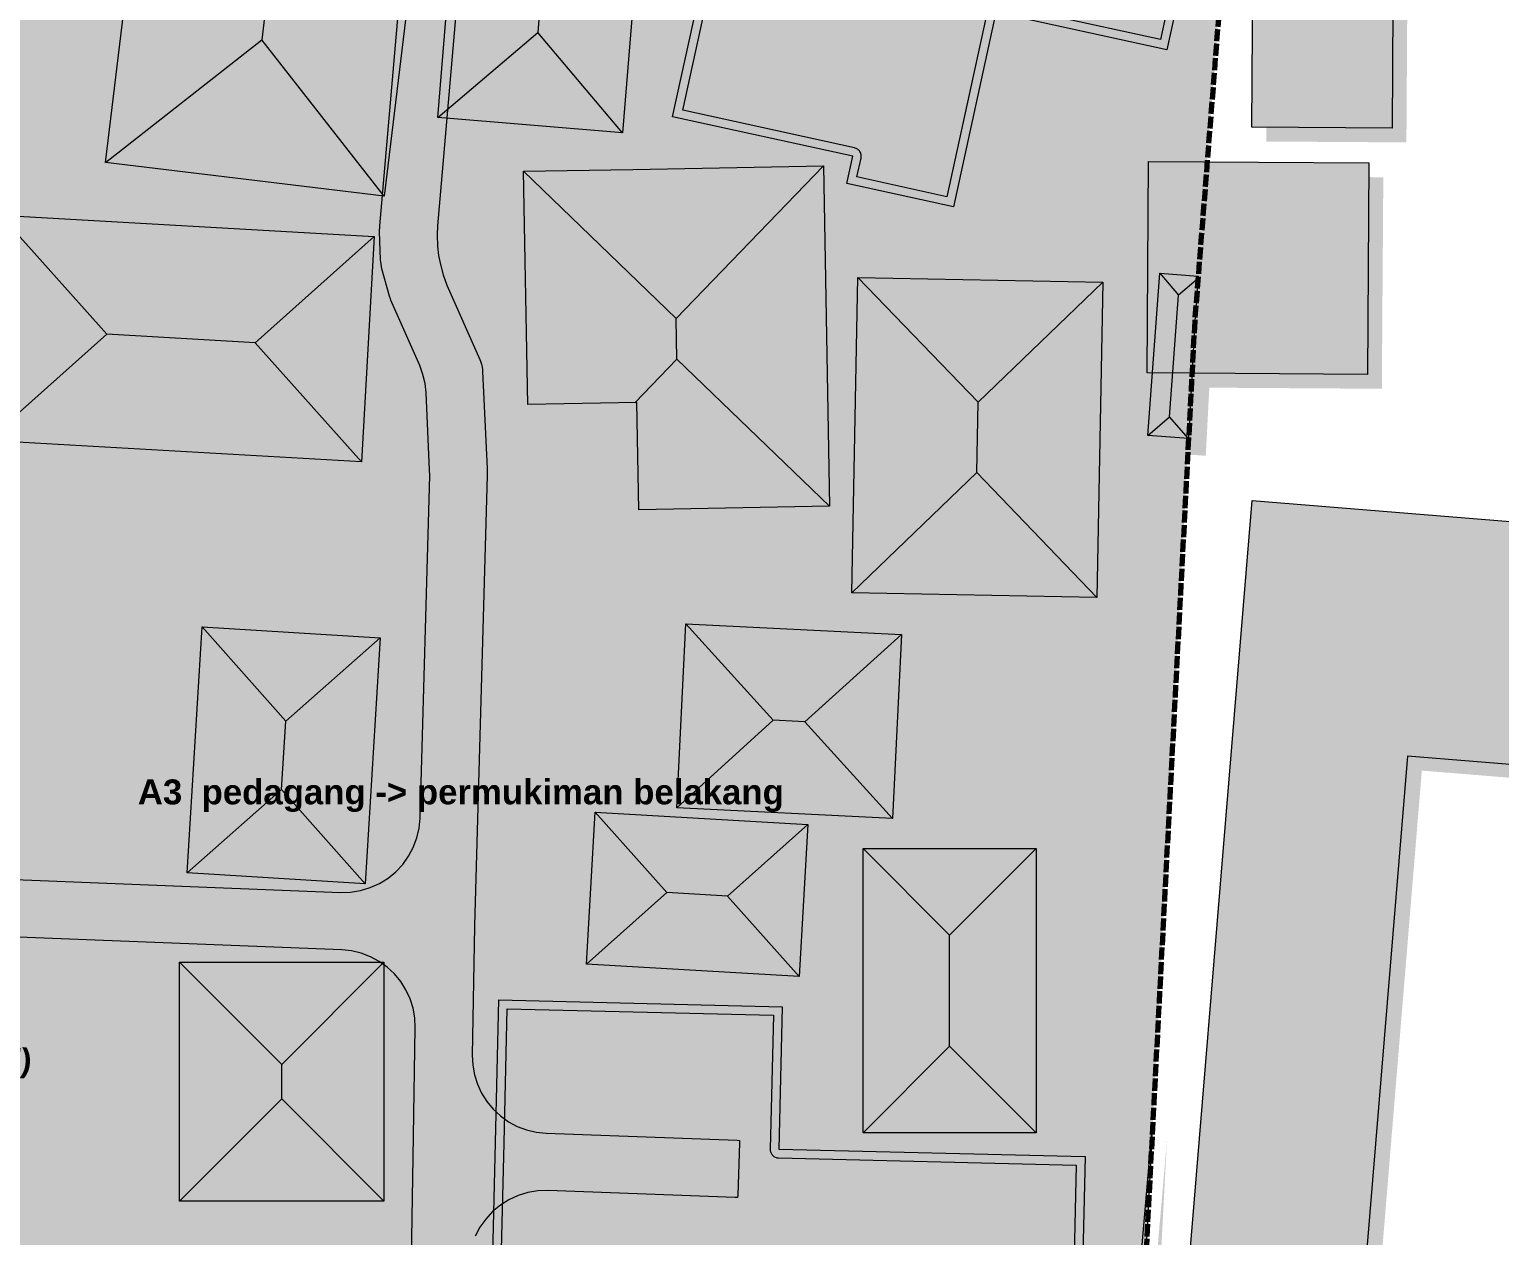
# Model space of a CAD drawing. Header units: metres. Extents: x 305909 to 307171, y 9156037 to 9156671.
# Drawn here: x 306979.3 to 307056.2, y 9156339 to 9156402 of the extents above; entities that cross this region are included whole.
import ezdxf

# ---------------------------------------------------------------- set-up
doc = ezdxf.new("R2010")
doc.units = ezdxf.units.M
doc.linetypes.add('DASHED2', pattern=[0.762, 0.635, -0.127])
for name, color, linetype, lineweight, true_color in [('A-ALUR_PEDAGANG', 7, 'DASHED2', 50, 0xcd6914), ('A-LABEL', 7, 'Continuous', 0, 0x000000), ('B-BANGUNAN_CAMPURAN', 7, 'Continuous', 13, 0xe2a0be), ('B-BANGUNAN_PERMUKIMAN', 7, 'Continuous', 13, 0xf0cd8c), ('B-BAYANGAN', 7, 'Continuous', 0, 0x76786c), ('B-DELINEASI', 7, 'DASHED2', 70, 0xc800c8), ('J-PERKERASAN_JALAN', 7, 'Continuous', 9, 0x989896), ('K-BANGUNAN_LUAR_TAPAK', 7, 'Continuous', 9, 0xdedede), ('Z-C', 7, 'Continuous', 0, 0xf6e2ee), ('Z-R', 7, 'Continuous', 0, 0xfaf4e6)]:
    doc.layers.add(name, color=color, linetype=linetype, lineweight=lineweight, true_color=true_color)
doc.styles.add('ARIALB', font='arialbd.ttf')

msp = doc.modelspace()

# ---------------------------------------------------------------- hatches: boundary and pattern name
at = {"layer": 'A-ALUR_PEDAGANG', "true_color": 0xcd6914}
h = msp.add_hatch(color=32, dxfattribs=at)
h.dxf.hatch_style = 1
h.paths.add_polyline_path([(307001.1, 9156355.2), (306997.444, 9156353.711), (306997.561, 9156356.949)])
h = msp.add_hatch(color=32, dxfattribs=at)
h.dxf.hatch_style = 1
h.paths.add_polyline_path([(306986.765, 9156356.317), (306986.722, 9156355.117), (306980.726, 9156355.333), (306980.769, 9156356.533), (306986.765, 9156356.317)])
h = msp.add_hatch(color=32, dxfattribs=at)
h.dxf.hatch_style = 1
h.paths.add_polyline_path([(306995.759, 9156355.993), (306995.716, 9156354.794), (306989.72, 9156355.009), (306989.763, 9156356.209), (306995.759, 9156355.993)])
h = msp.add_hatch(color=32, dxfattribs=at)
h.dxf.hatch_style = 1
h.paths.add_polyline_path([(307001.122, 9156355.8), (307001.078, 9156354.6), (306998.714, 9156354.686), (306998.757, 9156355.885), (307001.122, 9156355.8)])
at = {"layer": 'B-BANGUNAN_CAMPURAN', "true_color": 0xb87494}
h = msp.add_hatch(color=233, dxfattribs=at)
h.dxf.hatch_style = 1
h.paths.add_polyline_path([(307040.926, 9156410.809), (307038.772, 9156400.961), (307029.838, 9156402.916), (307027.615, 9156392.756), (307022.038, 9156393.976), (307022.35, 9156395.401), (307012.943, 9156397.458), (307015.351, 9156408.466), (307019.578, 9156407.541), (307022.142, 9156419.259), (307017.871, 9156420.193), (307023.539, 9156446.104), (307033.557, 9156443.913), (307033.042, 9156441.555), (307043.618, 9156439.241), (307037.56, 9156411.545), (307040.926, 9156410.809)])
at = {"layer": 'B-BANGUNAN_CAMPURAN', "true_color": 0xcf82a6}
h = msp.add_hatch(color=223, dxfattribs=at)
h.dxf.hatch_style = 1
h.paths.add_polyline_path([(306992.094, 9156406.636), (306991.472, 9156401.483), (306983.313, 9156395.083), (306985.694, 9156414.794), (306992.094, 9156406.636)])
at = {"layer": 'B-BANGUNAN_CAMPURAN', "true_color": 0xa06581}
h = msp.add_hatch(color=225, dxfattribs=at)
h.dxf.hatch_style = 1
h.paths.add_polyline_path([(306997.872, 9156393.324), (306997.871, 9156393.324), (306991.472, 9156401.483), (306992.094, 9156406.636), (307000.253, 9156413.036), (306997.872, 9156393.324)])
at = {"layer": 'B-BANGUNAN_CAMPURAN', "true_color": 0xce82a6}
h = msp.add_hatch(color=223, dxfattribs=at)
h.dxf.hatch_style = 1
h.paths.add_polyline_path([(307001.702, 9156410.032), (307006.133, 9156404.806), (307005.891, 9156401.86), (307000.666, 9156397.428), (307000.666, 9156397.428), (307001.702, 9156410.032)])
at = {"layer": 'B-BANGUNAN_CAMPURAN', "true_color": 0xa16581}
h = msp.add_hatch(color=225, dxfattribs=at)
h.dxf.hatch_style = 1
h.paths.add_polyline_path([(307005.891, 9156401.86), (307006.133, 9156404.806), (307011.359, 9156409.238), (307010.323, 9156396.634), (307005.891, 9156401.86)])
at = {"layer": 'B-BANGUNAN_CAMPURAN', "true_color": 0xa56885}
h = msp.add_hatch(color=225, dxfattribs=at)
h.dxf.hatch_style = 1
h.paths.add_polyline_path([(306991.472, 9156401.483), (306997.871, 9156393.324), (306983.313, 9156395.083), (306983.313, 9156395.083), (306991.472, 9156401.483)])
at = {"layer": 'B-BANGUNAN_CAMPURAN', "true_color": 0xa46784}
h = msp.add_hatch(color=225, dxfattribs=at)
h.dxf.hatch_style = 1
h.paths.add_polyline_path([(307005.891, 9156401.86), (307010.323, 9156396.634), (307010.323, 9156396.634), (307000.666, 9156397.428), (307005.891, 9156401.86)])
at = {"layer": 'B-BANGUNAN_CAMPURAN', "true_color": 0xd083a7}
h = msp.add_hatch(color=223, dxfattribs=at)
h.dxf.hatch_style = 1
h.paths.add_polyline_path([(307038.395, 9156389.287), (307039.382, 9156388.143), (307038.912, 9156381.8), (307037.768, 9156380.813), (307038.395, 9156389.287)])
at = {"layer": 'B-BANGUNAN_CAMPURAN', "true_color": 0xca7fa3}
h = msp.add_hatch(color=233, dxfattribs=at)
h.dxf.hatch_style = 1
h.paths.add_polyline_path([(307039.382, 9156388.143), (307038.395, 9156389.287), (307040.404, 9156389.139), (307040.394, 9156389.015), (307039.382, 9156388.143)])
at = {"layer": 'B-BANGUNAN_CAMPURAN', "true_color": 0xa36683}
h = msp.add_hatch(color=225, dxfattribs=at)
h.dxf.hatch_style = 1
h.paths.add_polyline_path([(307038.912, 9156381.8), (307039.382, 9156388.143), (307040.394, 9156389.015), (307040.22, 9156386.794), (307039.899, 9156380.655), (307038.912, 9156381.8)])
at = {"layer": 'B-BANGUNAN_CAMPURAN', "true_color": 0xa46784}
h = msp.add_hatch(color=225, dxfattribs=at)
h.dxf.hatch_style = 1
h.paths.add_polyline_path([(307038.912, 9156381.8), (307039.899, 9156380.655), (307037.768, 9156380.813), (307038.912, 9156381.8)])
at = {"layer": 'B-BANGUNAN_PERMUKIMAN', "true_color": 0xee9467}
h = msp.add_hatch(color=21, dxfattribs=at)
h.dxf.hatch_style = 1
h.paths.add_polyline_path([(307013.132, 9156386.922), (307005.157, 9156394.617), (307010.863, 9156394.719), (307020.826, 9156394.897), (307013.132, 9156386.922)])
at = {"layer": 'B-BANGUNAN_PERMUKIMAN', "true_color": 0xe79064}
h = msp.add_hatch(color=33, dxfattribs=at)
h.dxf.hatch_style = 1
h.paths.add_polyline_path([(307013.132, 9156386.922), (307013.169, 9156384.812), (307010.969, 9156382.531), (307005.375, 9156382.431), (307005.157, 9156394.617), (307005.157, 9156394.617), (307013.132, 9156386.922)])
at = {"layer": 'B-BANGUNAN_PERMUKIMAN', "true_color": 0xb87250}
h = msp.add_hatch(color=35, dxfattribs=at)
h.dxf.hatch_style = 1
h.paths.add_polyline_path([(307021.144, 9156377.117), (307013.169, 9156384.812), (307013.132, 9156386.922), (307020.826, 9156394.897), (307020.827, 9156394.897), (307021.144, 9156377.117)])
at = {"layer": 'B-BANGUNAN_PERMUKIMAN', "true_color": 0xed9366}
h = msp.add_hatch(color=21, dxfattribs=at)
h.dxf.hatch_style = 1
h.paths.add_polyline_path([(306983.373, 9156386.104), (306977.157, 9156380.557), (306977.156, 9156380.557), (306977.826, 9156392.321), (306983.373, 9156386.104)])
at = {"layer": 'B-BANGUNAN_PERMUKIMAN', "true_color": 0xea9265}
h = msp.add_hatch(color=33, dxfattribs=at)
h.dxf.hatch_style = 1
h.paths.add_polyline_path([(306997.352, 9156391.21), (306997.352, 9156391.21), (306991.135, 9156385.663), (306983.373, 9156386.104), (306977.826, 9156392.321), (306997.352, 9156391.21)])
at = {"layer": 'B-BANGUNAN_PERMUKIMAN', "true_color": 0xba7451}
h = msp.add_hatch(color=23, dxfattribs=at)
h.dxf.hatch_style = 1
h.paths.add_polyline_path([(306991.135, 9156385.663), (306997.352, 9156391.21), (306996.683, 9156379.446), (306991.135, 9156385.663)])
at = {"layer": 'B-BANGUNAN_PERMUKIMAN', "true_color": 0xec9366}
h = msp.add_hatch(color=33, dxfattribs=at)
h.dxf.hatch_style = 1
h.paths.add_polyline_path([(307022.626, 9156389.076), (307028.905, 9156382.553), (307028.835, 9156378.877), (307022.312, 9156372.598), (307022.626, 9156389.076)])
at = {"layer": 'B-BANGUNAN_PERMUKIMAN', "true_color": 0xeb9266}
h = msp.add_hatch(color=33, dxfattribs=at)
h.dxf.hatch_style = 1
h.paths.add_polyline_path([(307035.428, 9156388.832), (307028.905, 9156382.553), (307022.626, 9156389.076), (307035.428, 9156388.832)])
at = {"layer": 'B-BANGUNAN_PERMUKIMAN', "true_color": 0xbb7451}
h = msp.add_hatch(color=23, dxfattribs=at)
h.dxf.hatch_style = 1
h.paths.add_polyline_path([(307035.114, 9156372.354), (307035.114, 9156372.354), (307028.835, 9156378.877), (307028.905, 9156382.553), (307035.428, 9156388.832), (307035.114, 9156372.354)])
at = {"layer": 'B-BANGUNAN_PERMUKIMAN', "true_color": 0xbd7552}
h = msp.add_hatch(color=23, dxfattribs=at)
h.dxf.hatch_style = 1
h.paths.add_polyline_path([(306983.373, 9156386.104), (306991.135, 9156385.663), (306996.683, 9156379.446), (306977.157, 9156380.557), (306983.373, 9156386.104)])
at = {"layer": 'B-BANGUNAN_PERMUKIMAN', "true_color": 0xbd7652}
h = msp.add_hatch(color=23, dxfattribs=at)
h.dxf.hatch_style = 1
h.paths.add_polyline_path([(307013.169, 9156384.812), (307021.144, 9156377.117), (307011.18, 9156376.939), (307011.08, 9156382.533), (307010.969, 9156382.531), (307013.169, 9156384.812)])
at = {"layer": 'B-BANGUNAN_PERMUKIMAN', "true_color": 0xbc7551}
h = msp.add_hatch(color=23, dxfattribs=at)
h.dxf.hatch_style = 1
h.paths.add_polyline_path([(307028.835, 9156378.877), (307035.114, 9156372.354), (307022.312, 9156372.598), (307028.835, 9156378.877)])
at = {"layer": 'B-BANGUNAN_PERMUKIMAN', "true_color": 0xed9367}
h = msp.add_hatch(color=21, dxfattribs=at)
h.dxf.hatch_style = 1
h.paths.add_polyline_path([(306992.732, 9156365.891), (306992.512, 9156362.334), (306987.575, 9156357.97), (306987.575, 9156357.97), (306988.368, 9156370.829), (306992.732, 9156365.891)])
at = {"layer": 'B-BANGUNAN_PERMUKIMAN', "true_color": 0xea9165}
h = msp.add_hatch(color=33, dxfattribs=at)
h.dxf.hatch_style = 1
h.paths.add_polyline_path([(306992.732, 9156365.891), (306988.368, 9156370.829), (306997.669, 9156370.255), (306992.732, 9156365.891)])
at = {"layer": 'B-BANGUNAN_PERMUKIMAN', "true_color": 0xed9366}
h = msp.add_hatch(color=21, dxfattribs=at)
h.dxf.hatch_style = 1
h.paths.add_polyline_path([(307013.63, 9156370.978), (307013.63, 9156370.978), (307018.197, 9156365.939), (307013.158, 9156361.373), (307013.63, 9156370.978)])
at = {"layer": 'B-BANGUNAN_PERMUKIMAN', "true_color": 0xea9265}
h = msp.add_hatch(color=33, dxfattribs=at)
h.dxf.hatch_style = 1
h.paths.add_polyline_path([(307019.858, 9156365.858), (307018.197, 9156365.939), (307013.63, 9156370.978), (307024.897, 9156370.424), (307019.858, 9156365.858)])
at = {"layer": 'B-BANGUNAN_PERMUKIMAN', "true_color": 0xba7450}
h = msp.add_hatch(color=23, dxfattribs=at)
h.dxf.hatch_style = 1
h.paths.add_polyline_path([(306992.512, 9156362.334), (306992.732, 9156365.891), (306997.669, 9156370.255), (306997.669, 9156370.255), (306996.876, 9156357.396), (306992.512, 9156362.334)])
at = {"layer": 'B-BANGUNAN_PERMUKIMAN', "true_color": 0xba7451}
h = msp.add_hatch(color=23, dxfattribs=at)
h.dxf.hatch_style = 1
h.paths.add_polyline_path([(307019.858, 9156365.858), (307024.897, 9156370.424), (307024.425, 9156360.818), (307019.858, 9156365.858)])
at = {"layer": 'B-BANGUNAN_PERMUKIMAN', "true_color": 0xbd7552}
h = msp.add_hatch(color=23, dxfattribs=at)
h.dxf.hatch_style = 1
h.paths.add_polyline_path([(307013.158, 9156361.373), (307018.197, 9156365.939), (307019.858, 9156365.858), (307024.425, 9156360.818), (307013.158, 9156361.373)])
at = {"layer": 'B-BANGUNAN_PERMUKIMAN', "true_color": 0xbd7652}
h = msp.add_hatch(color=23, dxfattribs=at)
h.dxf.hatch_style = 1
h.paths.add_polyline_path([(306992.512, 9156362.334), (306996.876, 9156357.396), (306987.575, 9156357.97), (306992.512, 9156362.334)])
at = {"layer": 'B-BANGUNAN_PERMUKIMAN', "true_color": 0xed9366}
h = msp.add_hatch(color=21, dxfattribs=at)
h.dxf.hatch_style = 1
h.paths.add_polyline_path([(307012.639, 9156356.939), (307008.444, 9156353.198), (307008.898, 9156361.134), (307012.639, 9156356.939)])
at = {"layer": 'B-BANGUNAN_PERMUKIMAN', "true_color": 0xea9265}
h = msp.add_hatch(color=33, dxfattribs=at)
h.dxf.hatch_style = 1
h.paths.add_polyline_path([(307020.01, 9156360.499), (307015.816, 9156356.758), (307012.639, 9156356.939), (307008.898, 9156361.134), (307008.898, 9156361.134), (307020.01, 9156360.499)])
at = {"layer": 'B-BANGUNAN_PERMUKIMAN', "true_color": 0xba7451}
h = msp.add_hatch(color=23, dxfattribs=at)
h.dxf.hatch_style = 1
h.paths.add_polyline_path([(307015.816, 9156356.758), (307020.01, 9156360.499), (307019.557, 9156352.563), (307019.557, 9156352.563), (307015.816, 9156356.758)])
at = {"layer": 'B-BANGUNAN_PERMUKIMAN', "true_color": 0xeb9266}
h = msp.add_hatch(color=33, dxfattribs=at)
h.dxf.hatch_style = 1
h.paths.add_polyline_path([(307022.89, 9156359.237), (307027.415, 9156354.713), (307027.415, 9156348.919), (307022.89, 9156344.394), (307022.89, 9156359.237)])
h = msp.add_hatch(color=33, dxfattribs=at)
h.dxf.hatch_style = 1
h.paths.add_polyline_path([(307031.939, 9156359.237), (307027.415, 9156354.713), (307022.89, 9156359.237), (307031.939, 9156359.237)])
at = {"layer": 'B-BANGUNAN_PERMUKIMAN', "true_color": 0xbc7551}
h = msp.add_hatch(color=23, dxfattribs=at)
h.dxf.hatch_style = 1
h.paths.add_polyline_path([(307031.939, 9156344.394), (307027.415, 9156348.919), (307027.415, 9156354.713), (307031.939, 9156359.237), (307031.939, 9156344.394)])
at = {"layer": 'B-BANGUNAN_PERMUKIMAN', "true_color": 0xbd7552}
h = msp.add_hatch(color=23, dxfattribs=at)
h.dxf.hatch_style = 1
h.paths.add_polyline_path([(307012.639, 9156356.939), (307015.816, 9156356.758), (307019.557, 9156352.563), (307008.444, 9156353.198), (307008.444, 9156353.198), (307012.639, 9156356.939)])
at = {"layer": 'B-BANGUNAN_PERMUKIMAN', "true_color": 0xeb9266}
h = msp.add_hatch(color=33, dxfattribs=at)
h.dxf.hatch_style = 1
h.paths.add_polyline_path([(306987.171, 9156353.311), (306992.516, 9156347.966), (306992.516, 9156346.167), (306987.171, 9156340.822), (306987.171, 9156353.311)])
h = msp.add_hatch(color=33, dxfattribs=at)
h.dxf.hatch_style = 1
h.paths.add_polyline_path([(306992.516, 9156347.966), (306987.171, 9156353.311), (306997.86, 9156353.311), (306992.516, 9156347.966)])
at = {"layer": 'B-BANGUNAN_PERMUKIMAN', "true_color": 0xbc7551}
h = msp.add_hatch(color=23, dxfattribs=at)
h.dxf.hatch_style = 1
h.paths.add_polyline_path([(306997.86, 9156340.822), (306992.516, 9156346.167), (306992.516, 9156347.966), (306997.86, 9156353.311), (306997.86, 9156353.311), (306997.86, 9156340.822)])
at = {"layer": 'B-BANGUNAN_PERMUKIMAN', "true_color": 0xd4845c}
h = msp.add_hatch(color=23, dxfattribs=at)
h.dxf.hatch_style = 1
h.paths.add_polyline_path([(307034.495, 9156343.148), (307034.268, 9156333.619), (307003.454, 9156334.356), (307003.682, 9156343.885), (307003.86, 9156351.331), (307018.668, 9156350.977), (307018.49, 9156343.531), (307034.495, 9156343.148)])
at = {"layer": 'B-BANGUNAN_PERMUKIMAN', "true_color": 0xbc7551}
h = msp.add_hatch(color=23, dxfattribs=at)
h.dxf.hatch_style = 1
h.paths.add_polyline_path([(307027.415, 9156348.919), (307031.939, 9156344.394), (307022.89, 9156344.394), (307027.415, 9156348.919)])
h = msp.add_hatch(color=23, dxfattribs=at)
h.dxf.hatch_style = 1
h.paths.add_polyline_path([(306992.516, 9156346.167), (306997.86, 9156340.822), (306987.171, 9156340.822), (306992.516, 9156346.167)])
at = {"layer": 'B-BANGUNAN_PERMUKIMAN', "true_color": 0xd4845c}
h = msp.add_hatch(color=23, dxfattribs=at)
h.dxf.hatch_style = 1
h.paths.add_polyline_path([(307038.024, 9156344.803), (307035.554, 9156297.557), (307033.95, 9156297.695), (307038.024, 9156344.803)])
at = {"layer": 'B-BAYANGAN', "true_color": 0x76786c}
h = msp.add_hatch(color=8, dxfattribs=at)
h.dxf.hatch_style = 1
h.paths.add_polyline_path([(307041.826, 9156409.909), (307039.672, 9156400.061), (307030.738, 9156402.016), (307028.515, 9156391.856), (307022.938, 9156393.076), (307023.25, 9156394.501), (307013.843, 9156396.558), (307016.251, 9156407.566), (307020.478, 9156406.641), (307023.042, 9156418.359), (307018.771, 9156419.293), (307024.439, 9156445.204), (307034.457, 9156443.013), (307033.942, 9156440.655), (307044.518, 9156438.341), (307038.46, 9156410.645), (307041.826, 9156409.909)])
h = msp.add_hatch(color=8, dxfattribs=at)
h.dxf.hatch_style = 1
h.paths.add_polyline_path([(307001.153, 9156412.136), (306998.772, 9156392.424), (306984.213, 9156394.183), (306986.594, 9156413.894), (307001.153, 9156412.136)])
h = msp.add_hatch(color=8, dxfattribs=at)
h.dxf.hatch_style = 1
h.paths.add_polyline_path([(307012.259, 9156408.338), (307011.223, 9156395.734), (307001.566, 9156396.528), (307002.602, 9156409.132), (307012.259, 9156408.338)])
h = msp.add_hatch(color=8, dxfattribs=at)
h.dxf.hatch_style = 1
h.paths.add_polyline_path([(307051.364, 9156408.834), (307051.283, 9156396.125), (307043.956, 9156396.173), (307044.047, 9156408.881), (307051.364, 9156408.834)])
h = msp.add_hatch(color=8, dxfattribs=at)
h.dxf.hatch_style = 1
h.paths.add_polyline_path([(307021.577, 9156394.147), (307021.894, 9156376.367), (307011.93, 9156376.189), (307011.83, 9156381.783), (307006.125, 9156381.681), (307005.907, 9156393.867), (307011.613, 9156393.969), (307021.577, 9156394.147)])
h = msp.add_hatch(color=8, dxfattribs=at)
h.dxf.hatch_style = 1
h.paths.add_polyline_path([(307050.076, 9156394.306), (307050, 9156383.257), (307038.479, 9156383.332), (307038.556, 9156394.381), (307050.076, 9156394.306)])
h = msp.add_hatch(color=8, dxfattribs=at)
h.dxf.hatch_style = 1
h.paths.add_polyline_path([(306998.102, 9156390.46), (306997.433, 9156378.696), (306977.906, 9156379.807), (306978.576, 9156391.571), (306998.102, 9156390.46)])
h = msp.add_hatch(color=8, dxfattribs=at)
h.dxf.hatch_style = 1
h.paths.add_polyline_path([(307036.178, 9156388.082), (307035.864, 9156371.604), (307023.062, 9156371.848), (307023.376, 9156388.326), (307036.178, 9156388.082)])
h = msp.add_hatch(color=8, dxfattribs=at)
h.dxf.hatch_style = 1
h.paths.add_polyline_path([(307041.12, 9156385.894), (307040.799, 9156379.755), (307038.667, 9156379.912), (307039.295, 9156388.387), (307041.304, 9156388.239), (307041.12, 9156385.894)])
h = msp.add_hatch(color=8, dxfattribs=at)
h.dxf.hatch_style = 1
h.paths.add_polyline_path([(307058.933, 9156330.072), (307069.453, 9156329.219), (307066.802, 9156297.145), (307098.835, 9156294.543), (307097.72, 9156281.056), (307043.422, 9156285.481), (307043.727, 9156289.209), (307036.806, 9156289.779), (307043.979, 9156376.663), (307070.284, 9156374.524), (307069.243, 9156361.923), (307052.089, 9156363.313), (307046.756, 9156298.778), (307056.293, 9156298.009), (307058.933, 9156330.072)])
h = msp.add_hatch(color=8, dxfattribs=at)
h.dxf.hatch_style = 1
h.paths.add_polyline_path([(306998.419, 9156369.505), (306997.626, 9156356.646), (306988.325, 9156357.22), (306989.118, 9156370.079), (306998.419, 9156369.505)])
h = msp.add_hatch(color=8, dxfattribs=at)
h.dxf.hatch_style = 1
h.paths.add_polyline_path([(307025.647, 9156369.674), (307025.175, 9156360.068), (307013.908, 9156360.623), (307014.38, 9156370.228), (307025.647, 9156369.674)])
h = msp.add_hatch(color=8, dxfattribs=at)
h.dxf.hatch_style = 1
h.paths.add_polyline_path([(307020.76, 9156359.749), (307020.307, 9156351.813), (307009.194, 9156352.448), (307009.648, 9156360.384), (307020.76, 9156359.749)])
h = msp.add_hatch(color=8, dxfattribs=at)
h.dxf.hatch_style = 1
h.paths.add_polyline_path([(307032.689, 9156343.644), (307023.64, 9156343.644), (307023.64, 9156358.487), (307032.689, 9156358.487), (307032.689, 9156343.644)])
h = msp.add_hatch(color=8, dxfattribs=at)
h.dxf.hatch_style = 1
h.paths.add_polyline_path([(306998.61, 9156340.072), (306987.921, 9156340.072), (306987.921, 9156352.561), (306998.61, 9156352.561), (306998.61, 9156340.072)])
h = msp.add_hatch(color=8, dxfattribs=at)
h.dxf.hatch_style = 1
h.paths.add_polyline_path([(307035.245, 9156342.398), (307035.018, 9156332.869), (307004.204, 9156333.606), (307004.432, 9156343.135), (307004.61, 9156350.581), (307019.418, 9156350.227), (307019.24, 9156342.781), (307035.245, 9156342.398)])
h = msp.add_hatch(color=8, dxfattribs=at)
h.dxf.hatch_style = 1
h.paths.add_polyline_path([(307038.774, 9156344.053), (307036.304, 9156296.807), (307034.7, 9156296.945), (307038.774, 9156344.053)])
at = {"layer": 'J-PERKERASAN_JALAN', "true_color": 0xa8a8a6}
h = msp.add_hatch(color=253, dxfattribs=at)
h.dxf.hatch_style = 1
h.paths.add_polyline_path([(306891.441, 9156464.675), (306891.587, 9156464.194), (306891.791, 9156463.735), (306892.052, 9156463.305), (306892.365, 9156462.912), (306892.724, 9156462.56), (306893.125, 9156462.257), (306893.561, 9156462.006), (306894.025, 9156461.812), (306894.509, 9156461.677), (306895.006, 9156461.605), (306967.188, 9156455.661), (306967.204, 9156455.66), (306967.245, 9156455.656), (307005.413, 9156451.601), (307005.461, 9156451.596), (307005.472, 9156451.594), (307005.52, 9156451.587), (307106.214, 9156436.005), (307106.306, 9156435.992), (307140, 9156431.582), (307140, 9156429.061), (307111.762, 9156432.756), (307111.258, 9156432.79), (307110.754, 9156432.76), (307110.258, 9156432.667), (307109.777, 9156432.512), (307109.32, 9156432.297), (307108.893, 9156432.027), (307108.504, 9156431.705), (307108.159, 9156431.337), (307107.862, 9156430.928), (307107.62, 9156430.485), (307107.435, 9156430.015), (307107.311, 9156429.525), (307107.25, 9156429.024), (307104.474, 9156381.575), (307104.477, 9156381.054), (307104.548, 9156380.538), (307104.686, 9156380.035), (307104.888, 9156379.555), (307105.15, 9156379.105), (307105.469, 9156378.693), (307105.838, 9156378.326), (307106.252, 9156378.01), (307106.704, 9156377.751), (307107.185, 9156377.552), (307107.688, 9156377.417), (307108.205, 9156377.35), (307108.726, 9156377.349), (307109.317, 9156377.388), (307109.431, 9156377.392), (307109.459, 9156377.392), (307109.573, 9156377.39), (307134.899, 9156376.146), (307140, 9156375.9), (307140, 9156373.397), (307134.785, 9156373.649), (307134.781, 9156373.649), (307110.349, 9156374.849), (307109.843, 9156374.841), (307109.342, 9156374.77), (307108.854, 9156374.637), (307108.387, 9156374.443), (307107.948, 9156374.191), (307107.223, 9156373.712), (307107.137, 9156373.659), (307107.116, 9156373.646), (307107.027, 9156373.596), (307106.794, 9156373.475), (307106.724, 9156373.44), (307106.589, 9156373.385), (307106.476, 9156373.351), (307106.333, 9156373.322), (307106.255, 9156373.312), (307106.023, 9156373.288), (307105.937, 9156373.281), (307105.748, 9156373.281), (307105.662, 9156373.288), (307103.385, 9156373.522), (307103.311, 9156373.532), (307103.175, 9156373.558), (307103.068, 9156373.589), (307102.963, 9156373.63), (307102.84, 9156373.691), (307102.775, 9156373.729), (307102.389, 9156373.967), (307102.323, 9156374.009), (307102.209, 9156374.095), (307102.123, 9156374.174), (307102.044, 9156374.26), (307101.958, 9156374.374), (307101.915, 9156374.439), (307101.753, 9156374.703), (307101.714, 9156374.769), (307101.651, 9156374.895), (307101.601, 9156375.027), (307101.578, 9156375.1), (307101.503, 9156375.361), (307101.476, 9156375.466), (307101.274, 9156376.055), (307101.168, 9156376.301), (307101.167, 9156376.423), (307104.308, 9156430.107), (307104.304, 9156430.643), (307104.227, 9156431.174), (307104.081, 9156431.689), (307103.866, 9156432.181), (307103.588, 9156432.639), (307103.251, 9156433.057), (307102.862, 9156433.425), (307102.426, 9156433.738), (307101.953, 9156433.99), (307101.45, 9156434.176), (307100.927, 9156434.293), (307010.73, 9156448.251), (307010.197, 9156448.298), (307009.663, 9156448.272), (307009.137, 9156448.176), (307008.629, 9156448.011), (307008.147, 9156447.779), (307007.701, 9156447.485), (307007.297, 9156447.134), (307006.944, 9156446.733), (307006.648, 9156446.288), (307006.414, 9156445.807), (307006.245, 9156445.3), (307006.147, 9156444.774), (307002.898, 9156417.679), (307002.885, 9156417.548), (307000.654, 9156391.774), (307000.641, 9156391.302), (307000.661, 9156390.702), (307000.705, 9156390.221), (307000.807, 9156389.749), (307000.958, 9156389.21), (307001.149, 9156388.676), (307002.866, 9156384.782), (307002.902, 9156384.696), (307002.953, 9156384.543), (307002.984, 9156384.409), (307003.007, 9156384.249), (307003.013, 9156384.157), (307003.247, 9156379.093), (307003.245, 9156379.019), (307003.247, 9156378.793), (307003.25, 9156378.72), (307002.589, 9156355.221), (307002.588, 9156355.176), (307002.475, 9156348.443), (307002.5, 9156347.927), (307002.591, 9156347.418), (307002.746, 9156346.926), (307002.964, 9156346.457), (307003.241, 9156346.021), (307003.572, 9156345.624), (307003.95, 9156345.272), (307004.371, 9156344.973), (307004.828, 9156344.73), (307005.311, 9156344.548), (307005.814, 9156344.43), (307006.328, 9156344.378), (307016.315, 9156344.013), (307016.437, 9156344), (307016.441, 9156343.877), (307016.341, 9156341.141), (307016.328, 9156341.018), (307016.205, 9156341.015), (307006.435, 9156341.372), (307005.905, 9156341.357), (307005.382, 9156341.271), (307004.876, 9156341.117), (307004.393, 9156340.898), (307003.945, 9156340.616), (307003.537, 9156340.278), (307003.177, 9156339.889), (307002.872, 9156339.456), (307002.627, 9156338.986), (307002.447, 9156338.488), (307002.333, 9156337.971), (307002.289, 9156337.443), (307002.154, 9156329.465), (307002.153, 9156329.389), (307002.199, 9156307.177), (307002.199, 9156307.162), (307002.199, 9156307.118), (307002.145, 9156304.396), (307002.142, 9156304.319), (307002.127, 9156304.166), (307002.115, 9156304.089), (307001.766, 9156302.107), (306994.179, 9156259.569), (306994.121, 9156259.042), (306993.944, 9156255.006), (306993.968, 9156254.362), (306994.519, 9156249.701), (306994.543, 9156249.533), (306998.247, 9156226.596), (306998.359, 9156226.105), (306998.531, 9156225.632), (306998.762, 9156225.184), (306999.047, 9156224.768), (306999.382, 9156224.392), (306999.761, 9156224.061), (307000.179, 9156223.78), (307000.63, 9156223.554), (307001.105, 9156223.386), (307001.597, 9156223.279), (307002.099, 9156223.235), (307002.603, 9156223.255), (307088.035, 9156231.979), (307088.16, 9156231.994), (307090.363, 9156232.289), (307090.498, 9156232.31), (307092.017, 9156232.566), (307092.543, 9156232.692), (307093.046, 9156232.887), (307103.095, 9156237.587), (307103.21, 9156237.636), (307103.268, 9156237.659), (307103.387, 9156237.701), (307106.687, 9156238.765), (307106.777, 9156238.792), (307106.96, 9156238.833), (307107.053, 9156238.846), (307110.824, 9156239.318), (307110.865, 9156239.323), (307110.885, 9156239.325), (307110.926, 9156239.329), (307140, 9156241.753), (307140, 9156238.742), (307111.268, 9156236.347), (307111.104, 9156236.33), (307107.891, 9156235.928), (307107.16, 9156235.766), (307104.576, 9156234.933), (307104.109, 9156234.749), (307093.681, 9156229.872), (307093.598, 9156229.836), (307093.45, 9156229.782), (307093.298, 9156229.742), (307093.21, 9156229.725), (307090.922, 9156229.339), (307090.888, 9156229.333), (307090.872, 9156229.331), (307090.838, 9156229.326), (307088.488, 9156229.011), (307088.457, 9156229.007), (307088.441, 9156229.005), (307088.41, 9156229.002), (307003.273, 9156220.308), (307002.754, 9156220.22), (307002.251, 9156220.065), (307001.772, 9156219.844), (307001.327, 9156219.564), (307000.922, 9156219.226), (307000.566, 9156218.839), (307000.263, 9156218.408), (307000.019, 9156217.942), (306999.839, 9156217.447), (306999.725, 9156216.933), (306999.68, 9156216.408), (306999.704, 9156215.882), (306999.897, 9156214.171), (306999.985, 9156213.672), (307000.136, 9156213.187), (307000.347, 9156212.726), (307000.614, 9156212.296), (307000.934, 9156211.902), (307001.301, 9156211.553), (307001.709, 9156211.252), (307002.152, 9156211.006), (307002.623, 9156210.817), (307003.113, 9156210.69), (307003.616, 9156210.625), (307004.123, 9156210.625), (307011.615, 9156211.097), (307011.664, 9156211.101), (307031.531, 9156212.598), (307031.676, 9156212.612), (307077.24, 9156217.714), (307077.304, 9156217.722), (307100.798, 9156220.737), (307100.921, 9156220.745), (307100.945, 9156220.624), (307101.293, 9156217.908), (307101.301, 9156217.785), (307101.18, 9156217.762), (307077.653, 9156214.742), (307077.629, 9156214.739), (307031.928, 9156209.622), (307031.892, 9156209.618), (307031.874, 9156209.616), (307031.838, 9156209.613), (307011.865, 9156208.107), (307011.846, 9156208.106), (306999.173, 9156207.307), (306998.936, 9156207.297), (306982.251, 9156206.923), (306982.077, 9156206.916), (306975.249, 9156206.464), (306974.99, 9156206.438), (306968.264, 9156205.551), (306968.247, 9156205.548), (306968.198, 9156205.543), (306955.384, 9156204.17), (306955.325, 9156204.163), (306934.269, 9156201.589), (306934.186, 9156201.578), (306908.978, 9156197.961), (306908.909, 9156197.952), (306908.874, 9156197.948), (306908.805, 9156197.942), (306880.128, 9156195.848), (306879.615, 9156195.777), (306879.115, 9156195.64), (306878.637, 9156195.44), (306878.189, 9156195.179), (306877.778, 9156194.863), (306877.412, 9156194.496), (306877.096, 9156194.084), (306876.836, 9156193.636), (306876.636, 9156193.157), (306876.5, 9156192.657), (306876.43, 9156192.144), (306876.753, 9156196.674), (306876.76, 9156196.862), (306876.813, 9156202.951), (306876.841, 9156202.444), (306876.933, 9156201.944), (306877.087, 9156201.461), (306877.302, 9156201), (306877.573, 9156200.57), (306877.897, 9156200.179), (306878.268, 9156199.831), (306878.679, 9156199.534), (306879.125, 9156199.29), (306879.599, 9156199.106), (306880.092, 9156198.983), (306880.596, 9156198.923), (306881.104, 9156198.928), (306908.43, 9156200.923), (306908.707, 9156200.952), (306928.846, 9156203.843), (306929.371, 9156203.955), (306929.878, 9156204.136), (306930.355, 9156204.384), (306930.795, 9156204.694), (306931.189, 9156205.059), (306931.53, 9156205.475), (306931.813, 9156205.932), (306932.032, 9156206.423), (306932.183, 9156206.94), (306932.264, 9156207.471), (306932.272, 9156208.009), (306929.733, 9156257.037), (306929.73, 9156257.14), (306929.739, 9156257.319), (306929.763, 9156257.471), (306929.802, 9156257.619), (306929.855, 9156257.763), (306929.924, 9156257.901), (306930.02, 9156258.052), (306930.081, 9156258.134), (306931.555, 9156260.007), (306931.619, 9156260.084), (306931.74, 9156260.21), (306931.854, 9156260.307), (306931.977, 9156260.392), (306932.108, 9156260.464), (306932.246, 9156260.523), (306932.412, 9156260.575), (306932.509, 9156260.598), (306934.976, 9156261.109), (306935.061, 9156261.125), (306935.234, 9156261.145), (306935.321, 9156261.15), (306949.502, 9156261.577), (306949.877, 9156267.287), (306954.966, 9156266.952), (306954.297, 9156256.774), (306954.297, 9156256.725), (306954.301, 9156256.676), (306954.309, 9156256.628), (306954.323, 9156256.581), (306954.341, 9156256.535), (306954.363, 9156256.492), (306954.39, 9156256.45), (306954.42, 9156256.412), (306954.454, 9156256.377), (306954.492, 9156256.345), (306954.532, 9156256.317), (306954.575, 9156256.293), (306954.62, 9156256.274), (306954.667, 9156256.259), (306954.715, 9156256.248), (306954.764, 9156256.243), (306961.385, 9156255.808), (306952.957, 9156254.006), (306952.834, 9156253.988), (306952.791, 9156254.088), (306952.54, 9156254.576), (306952.224, 9156255.025), (306951.85, 9156255.426), (306951.425, 9156255.772), (306950.956, 9156256.057), (306950.452, 9156256.275), (306949.924, 9156256.423), (306949.38, 9156256.496), (306949.3, 9156256.501), (306949.178, 9156256.517), (306949.178, 9156256.641), (306949.304, 9156258.57), (306936.769, 9156258.192), (306936.241, 9156258.141), (306935.724, 9156258.021), (306935.228, 9156257.833), (306934.762, 9156257.581), (306934.332, 9156257.27), (306933.948, 9156256.904), (306933.615, 9156256.491), (306933.34, 9156256.038), (306933.127, 9156255.552), (306932.98, 9156255.042), (306932.902, 9156254.517), (306932.895, 9156253.987), (306935.223, 9156209.039), (306935.28, 9156208.538), (306935.401, 9156208.048), (306935.582, 9156207.577), (306935.821, 9156207.133), (306936.114, 9156206.722), (306936.456, 9156206.352), (306936.843, 9156206.027), (306937.267, 9156205.754), (306937.722, 9156205.536), (306938.2, 9156205.378), (306938.696, 9156205.28), (306939.199, 9156205.246), (306939.702, 9156205.276), (306954.991, 9156207.144), (306955.014, 9156207.147), (306967.829, 9156208.52), (306967.926, 9156208.532), (306974.742, 9156209.432), (306974.807, 9156209.439), (306974.84, 9156209.443), (306974.905, 9156209.448), (306981.977, 9156209.916), (306982.02, 9156209.918), (306982.042, 9156209.919), (306982.086, 9156209.92), (306992.943, 9156210.164), (306993.452, 9156210.207), (306993.95, 9156210.316), (306994.431, 9156210.487), (306994.887, 9156210.718), (306995.309, 9156211.005), (306995.691, 9156211.343), (306996.027, 9156211.728), (306996.311, 9156212.152), (306996.539, 9156212.608), (306996.707, 9156213.091), (306996.812, 9156213.59), (306996.853, 9156214.099), (306996.828, 9156214.609), (306996.118, 9156220.936), (306996.092, 9156221.128), (306991.566, 9156249.149), (306991.56, 9156249.191), (306991.557, 9156249.212), (306991.551, 9156249.254), (306990.942, 9156254.411), (306990.934, 9156254.491), (306990.928, 9156254.653), (306990.93, 9156254.733), (306991.137, 9156259.472), (306991.147, 9156259.604), (306991.154, 9156259.67), (306991.173, 9156259.801), (306998.81, 9156302.618), (306998.812, 9156302.628), (306999.093, 9156304.228), (306999.153, 9156304.841), (306999.198, 9156307.133), (306999.199, 9156307.22), (306999.153, 9156329.422), (306999.153, 9156329.45), (306999.385, 9156343.102), (306999.499, 9156349.882), (306999.474, 9156350.397), (306999.384, 9156350.904), (306999.228, 9156351.396), (306999.011, 9156351.864), (306998.736, 9156352.3), (306998.406, 9156352.697), (306998.029, 9156353.048), (306997.609, 9156353.347), (306997.154, 9156353.591), (306996.672, 9156353.773), (306996.17, 9156353.892), (306995.657, 9156353.946), (306961.422, 9156355.298), (306962.671, 9156355.249), (306962.868, 9156358.243), (306995.59, 9156356.951), (306996.117, 9156356.965), (306996.637, 9156357.048), (306997.142, 9156357.199), (306997.623, 9156357.414), (306998.071, 9156357.692), (306998.479, 9156358.025), (306998.839, 9156358.41), (306999.146, 9156358.838), (306999.394, 9156359.303), (306999.578, 9156359.797), (306999.697, 9156360.311), (306999.746, 9156360.835), (307000.249, 9156378.731), (307000.247, 9156379.028), (307000.061, 9156383.04), (307000.009, 9156383.528), (306999.896, 9156384.007), (306999.726, 9156384.469), (306998.275, 9156387.759), (306998.223, 9156387.891), (306998.199, 9156387.957), (306998.156, 9156388.092), (306997.755, 9156389.524), (306997.725, 9156389.641), (306997.689, 9156389.879), (306997.681, 9156389.999), (306997.635, 9156391.473), (306997.634, 9156391.591), (306997.636, 9156391.649), (306997.643, 9156391.767), (306999.902, 9156417.881), (306999.906, 9156417.913), (306999.907, 9156417.93), (306999.911, 9156417.963), (307003.182, 9156445.248), (307003.21, 9156445.774), (307003.168, 9156446.301), (307003.058, 9156446.817), (307002.881, 9156447.314), (307002.639, 9156447.783), (307002.338, 9156448.216), (307001.983, 9156448.607), (307001.579, 9156448.946), (307001.135, 9156449.23), (307000.656, 9156449.453), (307000.153, 9156449.611), (306999.633, 9156449.701), (306972.509, 9156452.583), (306971.982, 9156452.604), (306971.456, 9156452.555), (306970.941, 9156452.438), (306970.446, 9156452.253), (306969.98, 9156452.005), (306969.551, 9156451.698), (306969.165, 9156451.337), (306968.831, 9156450.929), (306968.553, 9156450.48), (306968.337, 9156449.998), (306968.186, 9156449.492), (306968.103, 9156448.971), (306963.022, 9156393.624), (306962.96, 9156392.984), (306962.939, 9156392.861), (306962.711, 9156392.807), (306962.655, 9156392.798), (306962.147, 9156392.642), (306961.664, 9156392.42), (306961.582, 9156392.368), (306961.391, 9156392.264), (306961.263, 9156392.267), (306894.929, 9156398.23), (306899.534, 9156397.816), (306887.333, 9156399.57), (306887.284, 9156399.575), (306887.236, 9156399.575), (306887.188, 9156399.57), (306887.14, 9156399.56), (306887.094, 9156399.546), (306887.049, 9156399.528), (306887.006, 9156399.505), (306886.966, 9156399.478), (306886.928, 9156399.448), (306886.894, 9156399.414), (306886.863, 9156399.377), (306886.835, 9156399.337), (306886.812, 9156399.294), (306886.793, 9156399.25), (306886.778, 9156399.204), (306886.768, 9156399.156), (306886.763, 9156399.108), (306885.852, 9156385.243), (306885.916, 9156385.294), (306885.377, 9156384.867), (306884.884, 9156384.389), (306884.439, 9156383.865), (306884.048, 9156383.299), (306883.715, 9156382.699), (306883.441, 9156382.068), (306883.231, 9156381.414), (306883.087, 9156380.742), (306883.008, 9156380.059), (306884.352, 9156400.688), (306884.99, 9156406.251), (306884.965, 9156405.72), (306885.01, 9156405.19), (306885.125, 9156404.672), (306885.308, 9156404.173), (306885.555, 9156403.702), (306885.862, 9156403.269), (306886.224, 9156402.88), (306886.552, 9156402.611), (306887.678, 9156402.444), (306888.916, 9156402.134), (306890.117, 9156401.704), (306890.193, 9156401.668), (306956.194, 9156395.735), (306956.717, 9156395.722), (306957.236, 9156395.778), (306957.744, 9156395.9), (306958.232, 9156396.088), (306958.691, 9156396.338), (306959.113, 9156396.646), (306959.492, 9156397.006), (306959.821, 9156397.412), (306960.093, 9156397.858), (306960.306, 9156398.336), (306960.454, 9156398.837), (306960.536, 9156399.353), (306965.118, 9156449.272), (306965.132, 9156449.798), (306965.076, 9156450.322), (306964.952, 9156450.833), (306964.762, 9156451.324), (306964.509, 9156451.786), (306964.198, 9156452.21), (306963.834, 9156452.59), (306963.423, 9156452.919), (306962.972, 9156453.191), (306962.49, 9156453.401), (306961.984, 9156453.547), (306961.463, 9156453.624), (306894.947, 9156459.101), (306894.435, 9156459.11), (306893.925, 9156459.054), (306893.427, 9156458.933), (306892.949, 9156458.749), (306892.498, 9156458.506), (306892.081, 9156458.207), (306891.707, 9156457.857), (306891.38, 9156457.462), (306891.106, 9156457.028), (306890.891, 9156456.563), (306890.736, 9156456.075), (306890.645, 9156455.57), (306891.218, 9156460.566), (306891.237, 9156460.847), (306891.335, 9156465.673), (306891.357, 9156465.171), (306891.441, 9156464.675)])
at = {"layer": 'K-BANGUNAN_LUAR_TAPAK', "true_color": 0xececea}
h = msp.add_hatch(color=7, dxfattribs=at)
h.dxf.hatch_style = 1
h.paths.add_polyline_path([(307050.614, 9156409.584), (307050.533, 9156396.875), (307043.206, 9156396.923), (307043.297, 9156409.631), (307050.614, 9156409.584)])
h = msp.add_hatch(color=7, dxfattribs=at)
h.dxf.hatch_style = 1
h.paths.add_polyline_path([(307049.326, 9156395.056), (307049.25, 9156384.007), (307037.729, 9156384.082), (307037.806, 9156395.131), (307049.326, 9156395.056)])
h = msp.add_hatch(color=7, dxfattribs=at)
h.dxf.hatch_style = 1
h.paths.add_polyline_path([(307058.183, 9156330.822), (307068.703, 9156329.969), (307066.052, 9156297.895), (307098.085, 9156295.293), (307096.97, 9156281.806), (307042.672, 9156286.231), (307042.977, 9156289.959), (307036.056, 9156290.529), (307043.229, 9156377.413), (307069.534, 9156375.274), (307068.493, 9156362.673), (307051.339, 9156364.063), (307046.006, 9156299.528), (307055.543, 9156298.759), (307058.183, 9156330.822)])
at = {"layer": 'Z-C', "true_color": 0xf2efea}
h = msp.add_hatch(color=7, dxfattribs=at)
h.dxf.hatch_style = 1
h.paths.add_polyline_path([(307039.942, 9156381.48), (307002.075, 9156391.758), (306965.89, 9156394.96), (306919.295, 9156400.093), (306872.7, 9156405.226), (306875.5, 9156452.988), (306875.502, 9156453.026), (306875.789, 9156457.914), (306875.896, 9156459.735), (306889.216, 9156453.568), (306991.356, 9156445.145), (307011.054, 9156442.288), (307044.162, 9156437.075), (307042.44, 9156415.107), (307040.22, 9156386.794), (307039.942, 9156381.48)])
at = {"layer": 'Z-R', "true_color": 0xf4f2ec}
h = msp.add_hatch(color=7, dxfattribs=at)
h.dxf.hatch_style = 1
h.paths.add_polyline_path([(306982.908, 9156259.047), (306984.02, 9156275.967), (306959.246, 9156277.595), (306965.89, 9156394.96), (307002.075, 9156391.758), (307039.942, 9156381.48), (307036.661, 9156318.733), (307033.918, 9156291.607), (307033.189, 9156283.124), (307034.781, 9156282.762), (307033.552, 9156256.861), (307033.552, 9156224.798), (307016.617, 9156222.815), (307008.362, 9156221.849), (306994.202, 9156219.777), (306994.202, 9156219.777), (306994.202, 9156219.777), (306994.202, 9156214.251), (306990.23, 9156213.042), (306991.462, 9156226.659), (306992.233, 9156235.179), (306994.387, 9156258.984), (306982.908, 9156259.047)])

# ---------------------------------------------------------------- linework, layer by layer
at = {"layer": 'B-BANGUNAN_CAMPURAN', "color": 247, "lineweight": 9, "true_color": 0x653f51}
for p, q in [((306992.094, 9156406.636), (306991.472, 9156401.483)), ((307006.133, 9156404.806), (307005.891, 9156401.86)), ((306983.313, 9156395.083), (306991.472, 9156401.483)), ((306997.871, 9156393.324), (306991.472, 9156401.483)), ((307000.666, 9156397.428), (307005.891, 9156401.86)), ((307010.323, 9156396.634), (307005.891, 9156401.86)), ((307038.395, 9156389.287), (307039.382, 9156388.143)), ((307040.394, 9156389.015), (307039.382, 9156388.143)), ((307038.912, 9156381.8), (307039.382, 9156388.143)), ((307037.768, 9156380.813), (307038.912, 9156381.8)), ((307039.899, 9156380.655), (307038.912, 9156381.8))]:
    msp.add_line(p, q, dxfattribs=at)
at = {"layer": 'B-BANGUNAN_CAMPURAN', "color": 247, "lineweight": 13, "true_color": 0x653f51}
for points in [[(307040.926, 9156410.809), (307038.772, 9156400.961), (307029.838, 9156402.916), (307027.615, 9156392.756), (307022.038, 9156393.976), (307022.35, 9156395.401), (307012.943, 9156397.458), (307015.351, 9156408.466), (307019.578, 9156407.541), (307022.142, 9156419.259), (307017.871, 9156420.193), (307023.539, 9156446.104), (307033.557, 9156443.913), (307033.042, 9156441.555), (307043.618, 9156439.241), (307037.56, 9156411.545), (307040.926, 9156410.809)], [(307000.253, 9156413.036), (306997.872, 9156393.324), (306983.313, 9156395.083), (306985.694, 9156414.794), (307000.253, 9156413.036)], [(307011.359, 9156409.238), (307010.323, 9156396.634), (307000.666, 9156397.428), (307001.702, 9156410.032), (307011.359, 9156409.238)], [(307040.22, 9156386.794), (307039.899, 9156380.655), (307037.767, 9156380.812), (307038.395, 9156389.287), (307040.404, 9156389.139), (307040.22, 9156386.794)]]:
    msp.add_lwpolyline(points, close=True, dxfattribs=at)
at = {"layer": 'B-BANGUNAN_CAMPURAN', "color": 223, "lineweight": 9, "true_color": 0xd988ae}
for points in [[(307040.39, 9156410.465), (307038.428, 9156401.497), (307029.934, 9156403.355)], [(307029.398, 9156403.012), (307027.272, 9156393.291), (307022.574, 9156394.319), (307022.79, 9156395.305), (307022.797, 9156395.348), (307022.8, 9156395.392), (307022.798, 9156395.436), (307022.793, 9156395.48), (307022.783, 9156395.523), (307022.769, 9156395.565), (307022.751, 9156395.605), (307022.729, 9156395.644), (307022.703, 9156395.68), (307022.674, 9156395.713), (307022.642, 9156395.743), (307022.607, 9156395.77), (307022.57, 9156395.793), (307022.53, 9156395.813), (307022.489, 9156395.829), (307022.446, 9156395.84), (307013.478, 9156397.802), (307015.694, 9156407.93)]]:
    msp.add_lwpolyline(points, dxfattribs=at)
at = {"layer": 'B-BANGUNAN_PERMUKIMAN', "color": 27, "lineweight": 9, "true_color": 0x744832}
for p, q in [((307005.157, 9156394.617), (307013.132, 9156386.922)), ((307020.826, 9156394.897), (307013.132, 9156386.922)), ((306977.826, 9156392.321), (306983.373, 9156386.104)), ((306997.352, 9156391.21), (306991.135, 9156385.663)), ((307022.626, 9156389.076), (307028.905, 9156382.553)), ((307035.428, 9156388.832), (307028.905, 9156382.553)), ((307013.169, 9156384.812), (307013.132, 9156386.922)), ((306977.157, 9156380.557), (306983.373, 9156386.104)), ((306991.135, 9156385.663), (306983.373, 9156386.104)), ((306996.683, 9156379.446), (306991.135, 9156385.663)), ((307010.969, 9156382.531), (307013.169, 9156384.812)), ((307021.144, 9156377.117), (307013.169, 9156384.812)), ((307028.835, 9156378.877), (307028.905, 9156382.553)), ((307022.312, 9156372.598), (307028.835, 9156378.877)), ((307035.114, 9156372.354), (307028.835, 9156378.877)), ((306988.368, 9156370.829), (306992.732, 9156365.891)), ((307013.63, 9156370.978), (307018.197, 9156365.939)), ((306997.669, 9156370.255), (306992.732, 9156365.891)), ((307024.897, 9156370.424), (307019.858, 9156365.858)), ((306992.512, 9156362.334), (306992.732, 9156365.891)), ((307013.158, 9156361.373), (307018.197, 9156365.939)), ((307019.858, 9156365.858), (307018.197, 9156365.939)), ((307024.425, 9156360.818), (307019.858, 9156365.858)), ((306987.575, 9156357.97), (306992.512, 9156362.334)), ((306996.876, 9156357.396), (306992.512, 9156362.334)), ((307008.898, 9156361.134), (307012.639, 9156356.939)), ((307020.01, 9156360.499), (307015.816, 9156356.758)), ((307022.89, 9156359.237), (307027.415, 9156354.713)), ((307031.939, 9156359.237), (307027.415, 9156354.713)), ((307008.444, 9156353.198), (307012.639, 9156356.939)), ((307015.816, 9156356.758), (307012.639, 9156356.939)), ((307019.557, 9156352.563), (307015.816, 9156356.758)), ((307027.415, 9156348.919), (307027.415, 9156354.713)), ((306987.171, 9156353.311), (306992.516, 9156347.966)), ((306997.86, 9156353.311), (306992.516, 9156347.966)), ((307022.89, 9156344.394), (307027.415, 9156348.919)), ((307031.939, 9156344.394), (307027.415, 9156348.919)), ((306992.516, 9156346.167), (306992.516, 9156347.966)), ((306987.171, 9156340.822), (306992.516, 9156346.167)), ((306997.86, 9156340.822), (306992.516, 9156346.167))]:
    msp.add_line(p, q, dxfattribs=at)
at = {"layer": 'B-BANGUNAN_PERMUKIMAN', "color": 27, "lineweight": 13, "true_color": 0x744832}
for points in [[(307020.827, 9156394.897), (307021.144, 9156377.117), (307011.18, 9156376.939), (307011.08, 9156382.533), (307005.375, 9156382.431), (307005.157, 9156394.617), (307010.863, 9156394.719), (307020.827, 9156394.897)], [(306997.352, 9156391.21), (306996.683, 9156379.446), (306977.156, 9156380.557), (306977.826, 9156392.321), (306997.352, 9156391.21)], [(307035.428, 9156388.832), (307035.114, 9156372.354), (307022.312, 9156372.598), (307022.626, 9156389.076), (307035.428, 9156388.832)], [(306997.669, 9156370.255), (306996.876, 9156357.396), (306987.575, 9156357.97), (306988.368, 9156370.829), (306997.669, 9156370.255)], [(307024.897, 9156370.424), (307024.425, 9156360.818), (307013.158, 9156361.373), (307013.63, 9156370.978), (307024.897, 9156370.424)], [(307020.01, 9156360.499), (307019.557, 9156352.563), (307008.444, 9156353.198), (307008.898, 9156361.134), (307020.01, 9156360.499)], [(307031.939, 9156344.394), (307022.89, 9156344.394), (307022.89, 9156359.237), (307031.939, 9156359.237), (307031.939, 9156344.394)], [(306997.86, 9156340.822), (306987.171, 9156340.822), (306987.171, 9156353.311), (306997.86, 9156353.311), (306997.86, 9156340.822)], [(307034.495, 9156343.148), (307034.268, 9156333.619), (307003.454, 9156334.356), (307003.682, 9156343.885), (307003.86, 9156351.331), (307018.668, 9156350.977), (307018.49, 9156343.531), (307034.495, 9156343.148)], [(307038.024, 9156344.803), (307035.554, 9156297.557), (307033.95, 9156297.695), (307038.024, 9156344.803)]]:
    msp.add_lwpolyline(points, close=True, dxfattribs=at)
at = {"layer": 'B-BANGUNAN_PERMUKIMAN', "color": 21, "lineweight": 9, "true_color": 0xfa9b6c}
msp.add_lwpolyline([(307034.035, 9156342.709), (307033.828, 9156334.08), (307003.915, 9156334.795), (307004.132, 9156343.874), (307004.299, 9156350.87), (307018.207, 9156350.538), (307018.04, 9156343.542), (307018.041, 9156343.498), (307018.047, 9156343.454), (307018.056, 9156343.411), (307018.07, 9156343.369), (307018.088, 9156343.328), (307018.11, 9156343.29), (307018.135, 9156343.254), (307018.164, 9156343.22), (307018.196, 9156343.19), (307018.231, 9156343.163), (307018.268, 9156343.139), (307018.308, 9156343.119), (307018.349, 9156343.104), (307018.392, 9156343.092), (307018.435, 9156343.084), (307018.479, 9156343.081), (307034.035, 9156342.709)], close=True, dxfattribs=at)
at = {"layer": 'B-DELINEASI'}
msp.add_lwpolyline([(306572.178, 9156510.306), (306677.166, 9156490.276), (306781.809, 9156471.972), (306888.869, 9156462.302), (307002.836, 9156450.56), (307044.811, 9156445.344), (307040.22, 9156386.794), (307034.792, 9156282.996), (307033.552, 9156256.861), (307033.552, 9156224.798), (307008.361, 9156221.849), (306994.202, 9156219.777), (306994.202, 9156214.251), (306986.259, 9156211.833), (306955.522, 9156207.689), (306947.234, 9156203.199), (306914.425, 9156199.401), (306871.946, 9156198.019), (306868.838, 9156144.144), (306843.973, 9156139.654), (306613.966, 9156113.407)], dxfattribs=at)
at = {"layer": 'J-PERKERASAN_JALAN', "color": 8, "lineweight": 13, "true_color": 0x787876}
for points in [[(306962.868, 9156358.243), (306995.59, 9156356.951), (306996.117, 9156356.965), (306996.637, 9156357.048), (306997.142, 9156357.199), (306997.623, 9156357.414), (306998.071, 9156357.692), (306998.479, 9156358.025), (306998.839, 9156358.41), (306999.146, 9156358.838), (306999.394, 9156359.303), (306999.578, 9156359.797), (306999.697, 9156360.311), (306999.746, 9156360.835), (307000.249, 9156378.731), (307000.247, 9156379.028), (307000.061, 9156383.04), (307000.009, 9156383.528), (306999.896, 9156384.007), (306999.726, 9156384.469), (306998.275, 9156387.759), (306998.223, 9156387.891), (306998.199, 9156387.957), (306998.156, 9156388.092), (306997.755, 9156389.524), (306997.725, 9156389.641), (306997.689, 9156389.879), (306997.681, 9156389.999), (306997.635, 9156391.473), (306997.634, 9156391.591), (306997.636, 9156391.649), (306997.643, 9156391.767), (306999.902, 9156417.881)], [(307002.885, 9156417.548), (307000.654, 9156391.774), (307000.641, 9156391.302), (307000.661, 9156390.702), (307000.705, 9156390.221), (307000.807, 9156389.749), (307000.958, 9156389.21), (307001.149, 9156388.676), (307002.866, 9156384.782), (307002.902, 9156384.696), (307002.953, 9156384.543), (307002.984, 9156384.409), (307003.007, 9156384.249), (307003.013, 9156384.157), (307003.247, 9156379.093), (307003.245, 9156379.019), (307003.247, 9156378.793), (307003.25, 9156378.72), (307002.589, 9156355.221), (307002.588, 9156355.176), (307002.475, 9156348.443), (307002.5, 9156347.927), (307002.591, 9156347.418), (307002.746, 9156346.926), (307002.964, 9156346.457), (307003.241, 9156346.021), (307003.572, 9156345.624), (307003.95, 9156345.272), (307004.371, 9156344.973), (307004.828, 9156344.73), (307005.311, 9156344.548), (307005.814, 9156344.43), (307006.328, 9156344.378), (307016.315, 9156344.013), (307016.437, 9156344), (307016.441, 9156343.877), (307016.341, 9156341.141), (307016.328, 9156341.018), (307016.205, 9156341.015), (307006.435, 9156341.372), (307005.905, 9156341.357), (307005.382, 9156341.271), (307004.876, 9156341.117), (307004.393, 9156340.898), (307003.945, 9156340.616), (307003.537, 9156340.278), (307003.177, 9156339.889), (307002.872, 9156339.456), (307002.627, 9156338.986)], [(306991.173, 9156259.801), (306998.81, 9156302.618), (306998.812, 9156302.628), (306999.093, 9156304.228), (306999.153, 9156304.841), (306999.198, 9156307.133), (306999.199, 9156307.22), (306999.153, 9156329.422), (306999.153, 9156329.45), (306999.385, 9156343.102), (306999.499, 9156349.882), (306999.474, 9156350.397), (306999.384, 9156350.904), (306999.228, 9156351.396), (306999.011, 9156351.864), (306998.736, 9156352.3), (306998.406, 9156352.697), (306998.029, 9156353.048), (306997.609, 9156353.347), (306997.154, 9156353.591), (306996.672, 9156353.773), (306996.17, 9156353.892), (306995.657, 9156353.946), (306961.422, 9156355.298)]]:
    msp.add_lwpolyline(points, dxfattribs=at)
at = {"layer": 'K-BANGUNAN_LUAR_TAPAK', "color": 253, "lineweight": 9, "true_color": 0xb0b0ae}
for points in [[(307050.614, 9156409.584), (307050.533, 9156396.875), (307043.206, 9156396.923), (307043.297, 9156409.631), (307050.614, 9156409.584)], [(307049.326, 9156395.056), (307049.25, 9156384.007), (307037.729, 9156384.082), (307037.806, 9156395.131), (307049.326, 9156395.056)], [(307058.183, 9156330.822), (307068.703, 9156329.969), (307066.052, 9156297.895), (307098.085, 9156295.293), (307096.97, 9156281.806), (307042.672, 9156286.231), (307042.977, 9156289.959), (307036.056, 9156290.529), (307043.229, 9156377.413), (307069.534, 9156375.274), (307068.493, 9156362.673), (307051.339, 9156364.063), (307046.006, 9156299.528), (307055.543, 9156298.759), (307058.183, 9156330.822)]]:
    msp.add_lwpolyline(points, close=True, dxfattribs=at)

# ---------------------------------------------------------------- texts
at = {"layer": 'A-LABEL', "color": 32, "true_color": 0xb45a0a, "insert": (306985, 9156362), "char_height": 1.3, "attachment_point": 4, "style": 'ARIALB', "bg_fill": 1, "box_fill_scale": 1.25, "bg_fill_color": 7, "bg_fill_true_color": 16777215, "bg_fill_transparency": 0}
msp.add_mtext('A3  pedagang -> permukiman belakang', dxfattribs=at)
at = {"layer": 'A-LABEL', "color": 195, "true_color": 0x6e28a0, "insert": (306959.875, 9156349.608), "char_height": 1.2, "attachment_point": 5, "rotation": 355.24216, "style": 'ARIALB', "bg_fill": 1, "box_fill_scale": 1.25, "bg_fill_color": 7, "bg_fill_true_color": 16777215, "bg_fill_transparency": 0}
msp.add_mtext('A2  barang -> BM (luar jam puncak 06-07 & 16-17)', dxfattribs=at)

doc.saveas('drawing.dxf')
